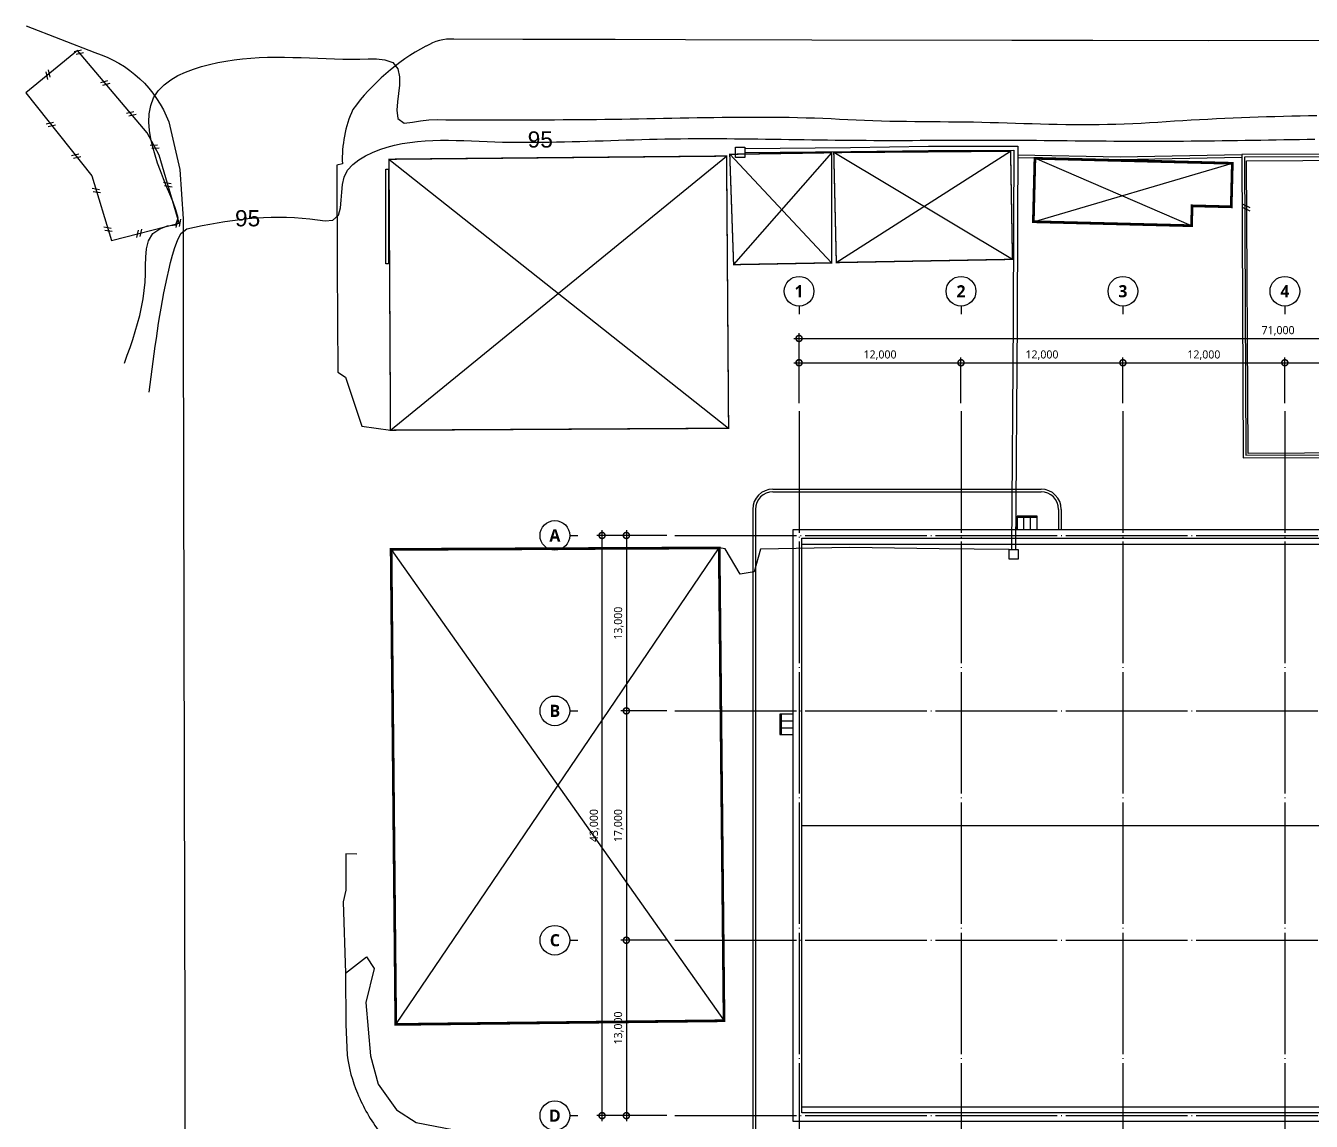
# Model space of a CAD drawing. Header units: millimetres. Extents: x 35877 to 194566, y 28254 to 153620.
# Drawn here: x 35877 to 131152, y 72425 to 153620 of the extents above; entities that cross this region are included whole.
import ezdxf
from ezdxf.enums import TextEntityAlignment as Align

# ---------------------------------------------------------------- set-up
doc = ezdxf.new("R2010")
doc.units = ezdxf.units.MM
doc.header["$LTSCALE"] = 300
doc.linetypes.add('CEN-GAUN', pattern=[32.2, 30, -1, 0.2, -1])
doc.layers.get('DEFPOINTS').update_dxf_attribs({"color": 137})
for name, color, linetype in [('BA', 9, 'Continuous'), ('CEN', 15, 'CEN-GAUN'), ('ELE-7', 7, 'Continuous'), ('HAT', 8, 'Continuous'), ('WALL-D', 3, 'Continuous'), ('XR-PLAN$0$ELE-8', 8, 'Continuous'), ('XR-현황측량도$0$조경석해치(8)', 8, 'Continuous'), ('XR-현황측량도$0$콘크리트수로(5)', 8, 'Continuous')]:
    doc.layers.add(name, color=color, linetype=linetype)
doc.styles.add('XR-PLAN$0$$0$스타일1', font='malgun.ttf')
doc.styles.add('XR-PLAN$0$스타일1', font='malgun.ttf')
doc.styles.add('XR-PLAN$0$스타일2', font='malgunbd.ttf')
doc.styles.add('XR-현황측량도$0$Arial_4', font='arial.ttf')
doc.dimstyles.new('XR-PLAN$0$CJA', dxfattribs={"dimscale": 300, "dimtxt": 2.7, "dimasz": 1, "dimexe": 2, "dimexo": 3, "dimgap": 1, "dimtad": 1, "dimdec": 0, "dimzin": 1, "dimdsep": 46, "dimlunit": 6, "dimtxsty": 'XR-PLAN$0$$0$스타일1', "dimblk": 'XR-PLAN$0$CJDOT', "dimcen": 0.09, "dimdle": 1, "dimclrd": 256, "dimclre": 256, "dimclrt": 3, "dimadec": 0, "dimazin": 0, "dimtfac": 1, "dimtdec": 0, "dimtix": 1, "dimtmove": 2, "dimatfit": 3, "dimldrblk": 'XR-PLAN$0$CJDOT', "dimfxl": 1, "dimtolj": 1, "dimtzin": 1, "dimarcsym": 0})

# ---------------------------------------------------------------- blocks, each defined once
blk = doc.blocks.new('XR-현황측량도$0$P')
at = {"layer": 'BA', "linetype": 'Continuous'}
for points in [[(-0.25, -0.25), (0, 0.25)], [(0, -0.25), (0.25, 0.25)]]:
    blk.add_lwpolyline(points, dxfattribs=at)
blk = doc.blocks.new('XR-PLAN$0$_DotSmall')
at = {"color": 0, "linetype": 'ByBlock', "const_width": 0.5}
blk.add_lwpolyline([(-0.0625, 0, 1), (0.0625, 0, 1)], format="xyb", close=True, dxfattribs=at)
blk = doc.blocks.new('*D27')
at = {"layer": 'BA', "lineweight": -2, "transparency": 16777216}
for p, q in [((78592, 72442), (78592, 116242)), ((83392, 115842), (78192, 115842)), ((83392, 72842), (78192, 72842))]:
    blk.add_line(p, q, dxfattribs=at)
at = {"layer": 'DEFPOINTS', "color": 0, "transparency": 16777216}
for p in [(78592, 115842), (83992, 115842), (83992, 72842)]:
    blk.add_point(p, dxfattribs=at)
at = {"layer": 'BA', "lineweight": -2, "transparency": 16777216, "xscale": 900, "yscale": 900, "zscale": 900}
for p, rotation in [((78592, 115842), 90), ((78592, 72842), 270)]:
    blk.add_blockref('XR-PLAN$0$_DotSmall', p, dxfattribs=dict(at, rotation=rotation))
at = {"layer": 'BA', "color": 9, "transparency": 16777216, "insert": (78032, 94342), "char_height": 600, "attachment_point": 5, "rotation": 90, "style": 'XR-PLAN$0$$0$스타일1'}
blk.add_mtext('\\A1;43,000', dxfattribs=at)
blk = doc.blocks.new('XR-PLAN$0$CJDOT')
blk.add_line((-2, 0), (2, 0))
at = {"const_width": 0.5}
blk.add_lwpolyline([(-0.25, 0, 1), (0.25, 0, 1)], format="xyb", close=True, dxfattribs=at)
blk = doc.blocks.new('*D28')
at = {"layer": 'BA', "lineweight": -2, "transparency": 16777216}
for p, q in [((80392, 116242), (80392, 102442)), ((83392, 115842), (79992, 115842)), ((83392, 102842), (79992, 102842))]:
    blk.add_line(p, q, dxfattribs=at)
at = {"layer": 'DEFPOINTS', "color": 0, "transparency": 16777216}
for p in [(83992, 115842), (80392, 102842), (83992, 102842)]:
    blk.add_point(p, dxfattribs=at)
at = {"layer": 'BA', "lineweight": -2, "transparency": 16777216, "xscale": 900, "yscale": 900, "zscale": 900}
for p, rotation in [((80392, 115842), 90), ((80392, 102842), 270)]:
    blk.add_blockref('XR-PLAN$0$_DotSmall', p, dxfattribs=dict(at, rotation=rotation))
at = {"layer": 'BA', "color": 9, "transparency": 16777216, "insert": (79830, 109342), "char_height": 600, "attachment_point": 5, "rotation": 90, "style": 'XR-PLAN$0$$0$스타일1'}
blk.add_mtext('\\A1;13,000', dxfattribs=at)
blk = doc.blocks.new('*D29')
at = {"layer": 'BA', "lineweight": -2, "transparency": 16777216}
for p, q in [((80392, 103242), (80392, 85442)), ((83392, 102842), (79992, 102842)), ((83392, 85842), (79992, 85842))]:
    blk.add_line(p, q, dxfattribs=at)
at = {"layer": 'DEFPOINTS', "color": 0, "transparency": 16777216}
for p in [(83992, 102842), (80392, 85842), (83992, 85842)]:
    blk.add_point(p, dxfattribs=at)
at = {"layer": 'BA', "lineweight": -2, "transparency": 16777216, "xscale": 900, "yscale": 900, "zscale": 900}
for p, rotation in [((80392, 102842), 90), ((80392, 85842), 270)]:
    blk.add_blockref('XR-PLAN$0$_DotSmall', p, dxfattribs=dict(at, rotation=rotation))
at = {"layer": 'BA', "color": 9, "transparency": 16777216, "insert": (79830, 94342), "char_height": 600, "attachment_point": 5, "rotation": 90, "style": 'XR-PLAN$0$$0$스타일1'}
blk.add_mtext('\\A1;17,000', dxfattribs=at)
blk = doc.blocks.new('*D30')
at = {"layer": 'BA', "lineweight": -2, "transparency": 16777216}
for p, q in [((83392, 85842), (79992, 85842)), ((80392, 86242), (80392, 72442)), ((83392, 72842), (79992, 72842))]:
    blk.add_line(p, q, dxfattribs=at)
at = {"layer": 'DEFPOINTS', "color": 0, "transparency": 16777216}
for p in [(83992, 85842), (80392, 72842), (83992, 72842)]:
    blk.add_point(p, dxfattribs=at)
at = {"layer": 'BA', "lineweight": -2, "transparency": 16777216, "xscale": 900, "yscale": 900, "zscale": 900}
for p, rotation in [((80392, 85842), 90), ((80392, 72842), 270)]:
    blk.add_blockref('XR-PLAN$0$_DotSmall', p, dxfattribs=dict(at, rotation=rotation))
at = {"layer": 'BA', "color": 9, "transparency": 16777216, "insert": (79830, 79342), "char_height": 600, "attachment_point": 5, "rotation": 90, "style": 'XR-PLAN$0$$0$스타일1'}
blk.add_mtext('\\A1;13,000', dxfattribs=at)
blk = doc.blocks.new('XR-PLAN$0$1')
blk.add_line((0, 600), (0, 0))
blk.add_circle((0, 1700), 1100)
at = {"style": 'XR-PLAN$0$스타일2'}
blk.add_attdef('X', text='', height=900, dxfattribs=at).set_placement((0, 1700), align=Align.MIDDLE)
blk = doc.blocks.new('*D31')
at = {"layer": 'BA', "lineweight": -2, "transparency": 16777216}
for p, q in [((128792, 128642), (143592, 128642)), ((129192, 125642), (129192, 129042)), ((143192, 125642), (143192, 129042))]:
    blk.add_line(p, q, dxfattribs=at)
at = {"layer": 'DEFPOINTS', "color": 0, "transparency": 16777216}
for p in [(143192, 128642), (129192, 125042), (143192, 125042)]:
    blk.add_point(p, dxfattribs=at)
at = {"layer": 'BA', "lineweight": -2, "transparency": 16777216, "xscale": 900, "yscale": 900, "zscale": 900, "rotation": 180}
blk.add_blockref('XR-PLAN$0$_DotSmall', (129192, 128642), dxfattribs=at)
at = {"layer": 'BA', "lineweight": -2, "transparency": 16777216, "xscale": 900, "yscale": 900, "zscale": 900}
blk.add_blockref('XR-PLAN$0$_DotSmall', (143192, 128642), dxfattribs=at)
at = {"layer": 'BA', "color": 9, "transparency": 16777216, "insert": (136192, 129204), "char_height": 600, "attachment_point": 5, "style": 'XR-PLAN$0$스타일1'}
blk.add_mtext('\\A1;14,000', dxfattribs=at)
blk = doc.blocks.new('*D32')
at = {"layer": 'BA', "lineweight": -2, "transparency": 16777216}
for p, q in [((116792, 128642), (129592, 128642)), ((117192, 125642), (117192, 129042)), ((129192, 125642), (129192, 129042))]:
    blk.add_line(p, q, dxfattribs=at)
at = {"layer": 'DEFPOINTS', "color": 0, "transparency": 16777216}
for p in [(129192, 128642), (117192, 125042), (129192, 125042)]:
    blk.add_point(p, dxfattribs=at)
at = {"layer": 'BA', "lineweight": -2, "transparency": 16777216, "xscale": 900, "yscale": 900, "zscale": 900, "rotation": 180}
blk.add_blockref('XR-PLAN$0$_DotSmall', (117192, 128642), dxfattribs=at)
at = {"layer": 'BA', "lineweight": -2, "transparency": 16777216, "xscale": 900, "yscale": 900, "zscale": 900}
blk.add_blockref('XR-PLAN$0$_DotSmall', (129192, 128642), dxfattribs=at)
at = {"layer": 'BA', "color": 9, "transparency": 16777216, "insert": (123192, 129204), "char_height": 600, "attachment_point": 5, "style": 'XR-PLAN$0$스타일1'}
blk.add_mtext('\\A1;12,000', dxfattribs=at)
blk = doc.blocks.new('*D33')
at = {"layer": 'BA', "lineweight": -2, "transparency": 16777216}
for p, q in [((104792, 128642), (117592, 128642)), ((105192, 125642), (105192, 129042)), ((117192, 125642), (117192, 129042))]:
    blk.add_line(p, q, dxfattribs=at)
at = {"layer": 'DEFPOINTS', "color": 0, "transparency": 16777216}
for p in [(117192, 128642), (105192, 125042), (117192, 125042)]:
    blk.add_point(p, dxfattribs=at)
at = {"layer": 'BA', "lineweight": -2, "transparency": 16777216, "xscale": 900, "yscale": 900, "zscale": 900, "rotation": 180}
blk.add_blockref('XR-PLAN$0$_DotSmall', (105192, 128642), dxfattribs=at)
at = {"layer": 'BA', "lineweight": -2, "transparency": 16777216, "xscale": 900, "yscale": 900, "zscale": 900}
blk.add_blockref('XR-PLAN$0$_DotSmall', (117192, 128642), dxfattribs=at)
at = {"layer": 'BA', "color": 9, "transparency": 16777216, "insert": (111192, 129204), "char_height": 600, "attachment_point": 5, "style": 'XR-PLAN$0$스타일1'}
blk.add_mtext('\\A1;12,000', dxfattribs=at)
blk = doc.blocks.new('*D34')
at = {"layer": 'BA', "lineweight": -2, "transparency": 16777216}
for p, q in [((92792, 128642), (105592, 128642)), ((93192, 125642), (93192, 129042)), ((105192, 125642), (105192, 129042))]:
    blk.add_line(p, q, dxfattribs=at)
at = {"layer": 'DEFPOINTS', "color": 0, "transparency": 16777216}
for p in [(105192, 128642), (93192, 125042), (105192, 125042)]:
    blk.add_point(p, dxfattribs=at)
at = {"layer": 'BA', "lineweight": -2, "transparency": 16777216, "xscale": 900, "yscale": 900, "zscale": 900, "rotation": 180}
blk.add_blockref('XR-PLAN$0$_DotSmall', (93192, 128642), dxfattribs=at)
at = {"layer": 'BA', "lineweight": -2, "transparency": 16777216, "xscale": 900, "yscale": 900, "zscale": 900}
blk.add_blockref('XR-PLAN$0$_DotSmall', (105192, 128642), dxfattribs=at)
at = {"layer": 'BA', "color": 9, "transparency": 16777216, "insert": (99192, 129204), "char_height": 600, "attachment_point": 5, "style": 'XR-PLAN$0$스타일1'}
blk.add_mtext('\\A1;12,000', dxfattribs=at)
blk = doc.blocks.new('*D37')
at = {"layer": 'BA', "lineweight": -2, "transparency": 16777216}
for p, q in [((93192, 125642), (93192, 130842)), ((164192, 125642), (164192, 130842)), ((92792, 130442), (164592, 130442))]:
    blk.add_line(p, q, dxfattribs=at)
at = {"layer": 'DEFPOINTS', "color": 0, "transparency": 16777216}
for p in [(164192, 130442), (93192, 125042), (164192, 125042)]:
    blk.add_point(p, dxfattribs=at)
at = {"layer": 'BA', "lineweight": -2, "transparency": 16777216, "xscale": 900, "yscale": 900, "zscale": 900, "rotation": 180}
blk.add_blockref('XR-PLAN$0$_DotSmall', (93192, 130442), dxfattribs=at)
at = {"layer": 'BA', "lineweight": -2, "transparency": 16777216, "xscale": 900, "yscale": 900, "zscale": 900}
blk.add_blockref('XR-PLAN$0$_DotSmall', (164192, 130442), dxfattribs=at)
at = {"layer": 'BA', "color": 9, "transparency": 16777216, "insert": (128692, 131004), "char_height": 600, "attachment_point": 5, "style": 'XR-PLAN$0$스타일1'}
blk.add_mtext('\\A1;71,000', dxfattribs=at)

msp = doc.modelspace()

# ---------------------------------------------------------------- linework, layer by layer
at = {"layer": 'BA'}
for p, q in [((91257.4, 119277.4), (111122.4, 119277.4)), ((91257.4, 119077.4), (111122.4, 119077.4)), ((89757.4, 117777.4), (89757.4, 71425.6)), ((89957.4, 117777.4), (89957.4, 71425.6)), ((112422.4, 117777.4), (112422.4, 116277.4)), ((112622.4, 117777.4), (112622.4, 116277.4)), ((93392.4, 115192.4), (142692.4, 115192.4)), ((93392.4, 94342.4), (142692.4, 94342.4)), ((93392.4, 73492.4), (142692.4, 73492.4))]:
    msp.add_line(p, q, dxfattribs=at)
for points in [[(35907.9, 153620.4), (41000.7, 151627.8, -0.2301003), (46479.4, 146490.8), (47296.4, 142974.3), (47556.6, 139310.3), (47556.6, 131725.5), (47578.8, 120389.2), (47609.6, 97976.9), (47676, 78865.7), (47697.4, 63880.8), (47748.1, 42935.1), (47748.1, 28254.2)], [(132692.9, 152515.3), (123505.2, 152487.4), (114966.3, 152531.9), (108947.6, 152513.1), (94142.5, 152558.4), (84767.1, 152581.7), (79556.8, 152601.9), (72710.9, 152586.4), (67602.3, 152630.7, 0.1554626), (65557.6, 152097.7)], [(60423.1, 92218.9), (59592.8, 92245.5), (59592.8, 89542.7), (59393.4, 88686.1), (59587.5, 83410.5), (59602.9, 79586), (59689.1, 77332.7, 0.065565), (60464.8, 74500.9, 0.0690645), (62130.8, 71607.3, 0.1138141), (65298.7, 69149.4, 0.1339401), (67277.3, 68651.3), (68252.6, 68651.4), (74010.2, 68650.4), (82732.3, 68649.9), (91130, 68625.7), (101169.3, 68625.2), (102922.4, 68578.7), (109340.9, 68666.7), (117209.2, 68647.7), (125871.9, 68641.3), (129064.8, 68655.1), (136970.9, 68746.4)]]:
    msp.add_lwpolyline(points, format="xyb", dxfattribs=at)
for points in [[(35877.5, 148657.9), (40777.1, 142499.1), (42237.9, 137708.6), (47240.5, 138981.5), (45764.1, 144030.1), (44887.6, 145677.1), (39705.5, 151784.4), (35877.5, 148657.9)], [(45030.3, 126454.1), (45102.4, 127023), (45102.4, 127023), (45175, 127591.9), (45175, 127591.9), (45248.3, 128160.7), (45248.3, 128160.7), (45323, 128729.3), (45323, 128729.3), (45399.3, 129297.7), (45399.3, 129297.7), (45477.8, 129865.8), (45477.8, 129865.8), (45558.7, 130433.5), (45558.7, 130433.5), (45642.7, 131000.8), (45642.7, 131000.8), (45730.1, 131567.6), (45730.1, 131567.6), (45821.3, 132133.8), (45821.3, 132133.8), (45916.9, 132699.2), (45916.9, 132699.2), (46017.2, 133263.9), (46017.2, 133263.9), (46122.8, 133827.6), (46122.8, 133827.6), (46234.2, 134390.1), (46234.2, 134390.1), (46351.7, 134951.4), (46351.7, 134951.4), (46475.9, 135511.3), (46475.9, 135511.3), (46607.9, 136069.4), (46607.9, 136069.4), (46753.7, 136624), (46753.7, 136624), (46922.3, 137172.1), (46922.3, 137172.1), (47120.3, 137710.2), (47120.3, 137710.2), (47379, 138220.5), (47379, 138220.5), (47829, 138560.6), (47829, 138560.6), (48385.4, 138696.3), (48385.4, 138696.3), (48949, 138802.2), (48949, 138802.2), (49513.1, 138905.7), (49513.1, 138905.7), (50077.9, 139005.3), (50077.9, 139005.3), (50643.6, 139098.9), (50643.6, 139098.9), (51210.7, 139184.5), (51210.7, 139184.5), (51779.1, 139260.2), (51779.1, 139260.2), (52349, 139324), (52349, 139324), (52920.3, 139374.4), (52920.3, 139374.4), (53492.6, 139410.2), (53492.6, 139410.2), (54065.7, 139430.4), (54065.7, 139430.4), (54639.2, 139434.7), (54639.2, 139434.7), (55212.6, 139423.1), (55212.6, 139423.1), (55785.4, 139396.1), (55785.4, 139396.1), (56357.3, 139354.3), (56357.3, 139354.3), (56928.1, 139298.5), (56928.1, 139298.5), (57497.4, 139230), (57497.4, 139230), (58067.8, 139171.7), (58067.8, 139171.7), (58636.8, 139217.6), (58636.8, 139217.6), (59058.5, 139576.9), (59058.5, 139576.9), (59199.1, 140130.8), (59199.1, 140130.8), (59256.8, 140701.3), (59256.8, 140701.3), (59296.5, 141273.4), (59296.5, 141273.4), (59355, 141843.8), (59355, 141843.8), (59480.3, 142402.7), (59480.3, 142402.7), (59728, 142917.8), (59728, 142917.8), (60111.9, 143341.7), (60111.9, 143341.7), (60570.6, 143685.2), (60570.6, 143685.2), (61063.6, 143977.8), (61063.6, 143977.8), (61578.5, 144230), (61578.5, 144230), (62110.7, 144443.4), (62110.7, 144443.4), (62656, 144620.4), (62656, 144620.4), (63211, 144764.8), (63211, 144764.8), (63772.6, 144880.5), (63772.6, 144880.5), (64338.9, 144970.7), (64338.9, 144970.7), (64908.4, 145037.8), (64908.4, 145037.8), (65480, 145084.4), (65480, 145084.4), (66052.7, 145113.2), (66052.7, 145113.2), (66626, 145126.9), (66626, 145126.9), (67199.5, 145128.2), (67199.5, 145128.2), (67772.9, 145119.7), (67772.9, 145119.7), (68346.2, 145103.9), (68346.2, 145103.9), (68919.3, 145083.4), (68919.3, 145083.4), (69492.3, 145060.4), (69492.3, 145060.4), (70065.4, 145037.7), (70065.4, 145037.7), (70638.5, 145017.4), (70638.5, 145017.4), (71211.7, 145001.6), (71211.7, 145001.6), (71785.1, 144990.5), (71785.1, 144990.5), (72358.6, 144983.7), (72358.6, 144983.7), (72932, 144980.9), (72932, 144980.9), (73505.5, 144981.7), (73505.5, 144981.7), (74079, 144985.9), (74079, 144985.9), (74652.4, 144993.2), (74652.4, 144993.2), (75225.8, 145003.1), (75225.8, 145003.1), (75799.2, 145015.3), (75799.2, 145015.3), (76372.5, 145029.6), (76372.5, 145029.6), (76945.7, 145045.5), (76945.7, 145045.5), (77519, 145062.7), (77519, 145062.7), (78092.2, 145080.9), (78092.2, 145080.9), (78665.3, 145099.7), (78665.3, 145099.7), (79238.5, 145118.8), (79238.5, 145118.8), (79811.7, 145137.9), (79811.7, 145137.9), (80384.9, 145156.5), (80384.9, 145156.5), (80958.1, 145174.3), (80958.1, 145174.3), (81531.3, 145191.1), (81531.3, 145191.1), (82104.6, 145206.4), (82104.6, 145206.4), (82677.9, 145219.8), (82677.9, 145219.8), (83251.3, 145231.1), (83251.3, 145231.1), (83824.7, 145240.1), (83824.7, 145240.1), (84398.1, 145247), (84398.1, 145247), (84971.6, 145251.8), (84971.6, 145251.8), (85545.1, 145254.7), (85545.1, 145254.7), (86118.6, 145255.9), (86118.6, 145255.9), (86692, 145255.5), (86692, 145255.5), (87265.5, 145253.6), (87265.5, 145253.6), (87839, 145250.4), (87839, 145250.4), (88412.5, 145246), (88412.5, 145246), (88985.9, 145240.6), (88985.9, 145240.6), (89559.4, 145234.3), (89559.4, 145234.3), (90132.8, 145227.2), (90132.8, 145227.2), (90706.2, 145219.5), (90706.2, 145219.5), (91279.7, 145211.4), (91279.7, 145211.4), (91853.1, 145202.9), (91853.1, 145202.9), (92426.5, 145194.2), (92426.5, 145194.2), (92999.9, 145185.5), (92999.9, 145185.5), (93573.3, 145176.8), (93573.3, 145176.8), (94146.8, 145168.4), (94146.8, 145168.4), (94720.2, 145160.3), (94720.2, 145160.3), (95293.6, 145152.8), (95293.6, 145152.8), (95867.1, 145145.9), (95867.1, 145145.9), (96440.5, 145139.8), (96440.5, 145139.8), (97014, 145134.6), (97014, 145134.6), (97587.5, 145130.4), (97587.5, 145130.4), (98160.9, 145127.3), (98160.9, 145127.3), (98734.4, 145125), (98734.4, 145125), (99307.9, 145123.6), (99307.9, 145123.6), (99881.4, 145123), (99881.4, 145123), (100454.9, 145123), (100454.9, 145123), (101028.3, 145123.5), (101028.3, 145123.5), (101601.8, 145124.5), (101601.8, 145124.5), (102175.3, 145125.8), (102175.3, 145125.8), (102748.8, 145127.5), (102748.8, 145127.5), (103322.3, 145129.3), (103322.3, 145129.3), (103895.8, 145131.2), (103895.8, 145131.2), (104469.2, 145133.2), (104469.2, 145133.2), (105042.7, 145135), (105042.7, 145135), (105616.2, 145136.7), (105616.2, 145136.7), (106189.7, 145138.1), (106189.7, 145138.1), (106763.2, 145139.1), (106763.2, 145139.1), (107336.6, 145139.7), (107336.6, 145139.7), (107910.1, 145139.8), (107910.1, 145139.8), (108483.6, 145139.2), (108483.6, 145139.2), (109057.1, 145137.9), (109057.1, 145137.9), (109630.6, 145135.8), (109630.6, 145135.8), (110204.1, 145132.8), (110204.1, 145132.8), (110777.5, 145128.9), (110777.5, 145128.9), (111351, 145124.2), (111351, 145124.2), (111924.4, 145118.9), (111924.4, 145118.9), (112497.9, 145113.1), (112497.9, 145113.1), (113071.4, 145107.1), (113071.4, 145107.1), (113644.8, 145100.8), (113644.8, 145100.8), (114218.3, 145094.6), (114218.3, 145094.6), (114791.7, 145088.5), (114791.7, 145088.5), (115365.2, 145082.7), (115365.2, 145082.7), (115938.6, 145077.3), (115938.6, 145077.3), (116512.1, 145072.5), (116512.1, 145072.5), (117085.6, 145068.5), (117085.6, 145068.5), (117659, 145065.4), (117659, 145065.4), (118232.5, 145063.3), (118232.5, 145063.3), (118806, 145062.3), (118806, 145062.3), (119379.5, 145062.5), (119379.5, 145062.5), (119953, 145063.6), (119953, 145063.6), (120526.4, 145065.8), (120526.4, 145065.8), (121099.9, 145068.8), (121099.9, 145068.8), (121673.4, 145072.8), (121673.4, 145072.8), (122246.8, 145077.5), (122246.8, 145077.5), (122820.3, 145083), (122820.3, 145083), (123393.8, 145089.1), (123393.8, 145089.1), (123967.2, 145095.9), (123967.2, 145095.9), (124540.6, 145103.3), (124540.6, 145103.3), (125114.1, 145111.2), (125114.1, 145111.2), (125687.5, 145119.5), (125687.5, 145119.5), (126260.9, 145128.3), (126260.9, 145128.3), (126834.3, 145137.4), (126834.3, 145137.4), (127407.7, 145146.7), (127407.7, 145146.7), (127981.1, 145156.4), (127981.1, 145156.4), (128554.5, 145166.1), (128554.5, 145166.1), (129127.9, 145176), (129127.9, 145176), (129701.3, 145186), (129701.3, 145186), (130274.7, 145195.9), (130274.7, 145195.9), (130848.1, 145205.8), (130848.1, 145205.8), (131421.5, 145215.6)], [(62910.5, 123643.5), (87819.6, 143960.1)], [(95605.7, 136045.5), (88054, 144091.2)], [(95604.6, 144208.4), (88340.1, 135913.8)], [(109004.7, 136304.5), (95764.3, 144219.8)], [(95952.5, 136067.7), (108867.6, 144321)], [(59343.1, 143394.2), (58933.6, 143292.5), (58971.2, 135746), (59019.4, 127943.9), (59584.7, 127572.9), (60794.9, 123947.2), (62910.5, 123643.5)], [(62800.4, 143725.1), (87968.1, 123786.5)], [(110553.5, 139092.8), (125300.9, 143424.7)], [(122280.4, 138798.1), (110671.6, 143792.4)], [(142692.4, 73042.4), (93392.4, 73042.4), (93392.4, 115642.4), (142692.4, 115642.4)], [(62957.8, 114808), (87630.6, 79876.6)], [(63300.9, 79603), (87272.4, 114918.3)]]:
    msp.add_lwpolyline(points, dxfattribs=at)
at = {"layer": 'BA', "elevation": 96000}
msp.add_lwpolyline([(43189.2, 128609.9), (43401.5, 129193.5), (43401.5, 129193.5), (43609.8, 129778.6), (43609.8, 129778.6), (43810.3, 130366.4), (43810.3, 130366.4), (43999.2, 130958), (43999.2, 130958), (44172.9, 131554.2), (44172.9, 131554.2), (44328.3, 132155.4), (44328.3, 132155.4), (44462.6, 132761.7), (44462.6, 132761.7), (44573.3, 133372.8), (44573.3, 133372.8), (44658.9, 133987.8), (44658.9, 133987.8), (44718.2, 134606), (44718.2, 134606), (44750.7, 135226.1), (44750.7, 135226.1), (44760.8, 135847), (44760.8, 135847), (44775.5, 136467.9), (44775.5, 136467.9), (44832.1, 137086.1), (44832.1, 137086.1), (44984.7, 137686.7), (44984.7, 137686.7), (45308.8, 138211.8), (45308.8, 138211.8), (45818.4, 138560), (45818.4, 138560), (46394.6, 138789.1), (46394.6, 138789.1), (47009.3, 138870.7), (47009.3, 138870.7), (47170.2, 139369.9), (47170.2, 139369.9), (47013.1, 139970.3), (47013.1, 139970.3), (46793.6, 140551.1), (46793.6, 140551.1), (46553.8, 141124), (46553.8, 141124), (46315.9, 141697.6), (46315.9, 141697.6), (46084.2, 142273.8), (46084.2, 142273.8), (45862.4, 142853.9), (45862.4, 142853.9), (45654.3, 143439), (45654.3, 143439), (45464.1, 144030.2), (45464.1, 144030.2), (45296.9, 144628.3), (45296.9, 144628.3), (45159.5, 145233.8), (45159.5, 145233.8), (45060.7, 145846.8), (45060.7, 145846.8), (45012.5, 146465.7), (45012.5, 146465.7), (45031.5, 147086.1), (45031.5, 147086.1), (45138.6, 147697.1), (45138.6, 147697.1), (45355.8, 148277.8), (45355.8, 148277.8), (45693, 148797.8), (45693, 148797.8), (46126.8, 149241.1), (46126.8, 149241.1), (46623.9, 149612.5), (46623.9, 149612.5), (47161.5, 149923), (47161.5, 149923), (47725, 150183.7), (47725, 150183.7), (48305.6, 150403.8), (48305.6, 150403.8), (48897.9, 150590.3), (48897.9, 150590.3), (49498.4, 150748.4), (49498.4, 150748.4), (50104.8, 150882.4), (50104.8, 150882.4), (50715.5, 150995.3), (50715.5, 150995.3), (51329.3, 151089.3), (51329.3, 151089.3), (51945.7, 151164.9), (51945.7, 151164.9), (52564.1, 151222.2), (52564.1, 151222.2), (53183.8, 151261.8), (53183.8, 151261.8), (53804.4, 151285), (53804.4, 151285), (54425.3, 151293.6), (54425.3, 151293.6), (55046.3, 151289.8), (55046.3, 151289.8), (55667.3, 151276.4), (55667.3, 151276.4), (56288, 151256.2), (56288, 151256.2), (56908.5, 151232.3), (56908.5, 151232.3), (57529.1, 151207.4), (57529.1, 151207.4), (58149.7, 151184.1), (58149.7, 151184.1), (58770.4, 151164.7), (58770.4, 151164.7), (59391.3, 151151), (59391.3, 151151), (60012.3, 151144.4), (60012.3, 151144.4), (60633.3, 151146.1), (60633.3, 151146.1), (61254.2, 151156.2), (61254.2, 151156.2), (61875.2, 151156.2), (61875.2, 151156.2), (62493.3, 151101.5), (62493.3, 151101.5), (63078, 150903), (63078, 150903), (63464.5, 150432.4), (63464.5, 150432.4), (63579.5, 149824.7), (63579.5, 149824.7), (63566.8, 149204.2), (63566.8, 149204.2), (63499.7, 148586.9), (63499.7, 148586.9), (63418.7, 147971.1), (63418.7, 147971.1), (63381, 147351.7), (63381, 147351.7), (63461.8, 146737.5), (63461.8, 146737.5), (63916.6, 146393.4), (63916.6, 146393.4), (64532, 146464.7), (64532, 146464.7), (65143.3, 146573.3), (65143.3, 146573.3), (65761, 146636.6), (65761, 146636.6), (66381.6, 146657.5), (66381.6, 146657.5), (67002.6, 146656.9), (67002.6, 146656.9), (67623.6, 146654.8), (67623.6, 146654.8), (68244.7, 146652.9), (68244.7, 146652.9), (68865.7, 146651.2), (68865.7, 146651.2), (69486.7, 146649.7), (69486.7, 146649.7), (70107.8, 146648.5), (70107.8, 146648.5), (70728.8, 146647.7), (70728.8, 146647.7), (71349.9, 146647.3), (71349.9, 146647.3), (71970.9, 146647.2), (71970.9, 146647.2), (72592, 146647.7), (72592, 146647.7), (73213, 146648.6), (73213, 146648.6), (73834, 146650.1), (73834, 146650.1), (74455.1, 146652.1), (74455.1, 146652.1), (75076.1, 146654.8), (75076.1, 146654.8), (75697.1, 146658), (75697.1, 146658), (76318.1, 146662), (76318.1, 146662), (76939.2, 146666.8), (76939.2, 146666.8), (77560.2, 146672.3), (77560.2, 146672.3), (78181.2, 146678.6), (78181.2, 146678.6), (78802.2, 146685.8), (78802.2, 146685.8), (79423.2, 146694), (79423.2, 146694), (80044.1, 146703.1), (80044.1, 146703.1), (80665.1, 146713.2), (80665.1, 146713.2), (81286, 146724.1), (81286, 146724.1), (81906.9, 146735.7), (81906.9, 146735.7), (82527.9, 146747.7), (82527.9, 146747.7), (83148.8, 146759.9), (83148.8, 146759.9), (83769.7, 146772.2), (83769.7, 146772.2), (84390.6, 146784.3), (84390.6, 146784.3), (85011.5, 146796), (85011.5, 146796), (85632.5, 146807.1), (85632.5, 146807.1), (86253.4, 146817.5), (86253.4, 146817.5), (86874.4, 146826.8), (86874.4, 146826.8), (87495.4, 146834.9), (87495.4, 146834.9), (88116.4, 146841.6), (88116.4, 146841.6), (88737.4, 146846.7), (88737.4, 146846.7), (89358.4, 146849.8), (89358.4, 146849.8), (89979.5, 146850.9), (89979.5, 146850.9), (90600.5, 146849.7), (90600.5, 146849.7), (91221.5, 146846), (91221.5, 146846), (91842.5, 146839.6), (91842.5, 146839.6), (92463.5, 146830.3), (92463.5, 146830.3), (93084.4, 146817.9), (93084.4, 146817.9), (93705.2, 146802.1), (93705.2, 146802.1), (94326, 146782.8), (94326, 146782.8), (94946.6, 146759.8), (94946.6, 146759.8), (95567, 146733.1), (95567, 146733.1), (96187.4, 146703.7), (96187.4, 146703.7), (96807.7, 146673.3), (96807.7, 146673.3), (97428, 146643.3), (97428, 146643.3), (98048.4, 146615.4), (98048.4, 146615.4), (98669, 146591.1), (98669, 146591.1), (99289.7, 146571.4), (99289.7, 146571.4), (99910.5, 146555.9), (99910.5, 146555.9), (100531.4, 146543.8), (100531.4, 146543.8), (101152.4, 146534.7), (101152.4, 146534.7), (101773.4, 146527.7), (101773.4, 146527.7), (102394.4, 146522.2), (102394.4, 146522.2), (103015.4, 146517.7), (103015.4, 146517.7), (103636.5, 146513.3), (103636.5, 146513.3), (104257.5, 146508.4), (104257.5, 146508.4), (104878.5, 146502.5), (104878.5, 146502.5), (105499.5, 146494.8), (105499.5, 146494.8), (106120.4, 146484.6), (106120.4, 146484.6), (106741.3, 146471.8), (106741.3, 146471.8), (107362.2, 146456.8), (107362.2, 146456.8), (107983, 146440.1), (107983, 146440.1), (108603.8, 146422.3), (108603.8, 146422.3), (109224.5, 146403.9), (109224.5, 146403.9), (109845.3, 146385.3), (109845.3, 146385.3), (110466.1, 146367.3), (110466.1, 146367.3), (111086.9, 146350.2), (111086.9, 146350.2), (111707.7, 146334.6), (111707.7, 146334.6), (112328.6, 146321), (112328.6, 146321), (112949.6, 146310), (112949.6, 146310), (113570.5, 146302.1), (113570.5, 146302.1), (114191.6, 146297.8), (114191.6, 146297.8), (114812.6, 146297.7), (114812.6, 146297.7), (115433.6, 146302.2), (115433.6, 146302.2), (116054.6, 146312), (116054.6, 146312), (116675.4, 146327.5), (116675.4, 146327.5), (117296.1, 146349.1), (117296.1, 146349.1), (117916.5, 146376.1), (117916.5, 146376.1), (118536.8, 146407.5), (118536.8, 146407.5), (119156.8, 146442.4), (119156.8, 146442.4), (119776.7, 146479.8), (119776.7, 146479.8), (120396.5, 146518.9), (120396.5, 146518.9), (121016.3, 146558.6), (121016.3, 146558.6), (121636.1, 146598), (121636.1, 146598), (122256, 146636.2), (122256, 146636.2), (122875.9, 146672.2), (122875.9, 146672.2), (123496.1, 146705.9), (123496.1, 146705.9), (124116.3, 146737.2), (124116.3, 146737.2), (124736.7, 146766.4), (124736.7, 146766.4), (125357.1, 146793.4), (125357.1, 146793.4), (125977.6, 146818.5), (125977.6, 146818.5), (126598.2, 146841.7), (126598.2, 146841.7), (127218.9, 146863.1), (127218.9, 146863.1), (127839.6, 146882.9), (127839.6, 146882.9), (128460.4, 146901.2), (128460.4, 146901.2), (129081.2, 146918), (129081.2, 146918), (129702.1, 146933.6), (129702.1, 146933.6), (130322.9, 146947.9), (130322.9, 146947.9), (130943.8, 146961.2), (130943.8, 146961.2), (131564.7, 146973.4)], dxfattribs=at)
at = {"layer": 'BA'}
for points, const_width in [([(87968.1, 123786.5), (62910.5, 123643.5), (62800.4, 143725.1), (87819.6, 143960.1), (87968.1, 123786.5)], 100), ([(88340.1, 135913.8), (95605.7, 136045.5), (95604.6, 144208.4), (88054, 144091.2), (88340.1, 135913.8)], 100), ([(95952.5, 136067.7), (95764.3, 144219.8), (108867.6, 144321), (109004.7, 136304.5), (95952.5, 136067.7)], 100), ([(63300.9, 79603), (87630.6, 79876.6), (87272.4, 114918.3), (62957.8, 114808), (63300.9, 79603)], 200)]:
    msp.add_lwpolyline(points, dxfattribs=dict(at, const_width=const_width))
at = {"layer": 'BA', "const_width": 200}
msp.add_lwpolyline([(110553.5, 139092.8), (110671.6, 143792.4), (125300.9, 143424.7), (125219.9, 140198.3), (122317.4, 140271.2), (122280.4, 138798.1)], close=True, dxfattribs=at)
at = {"layer": 'BA'}
msp.add_lwpolyline([(168251.9, 122155.9), (126470.4, 121913.9), (126344.7, 143615.7), (168126.2, 143857.7)], close=True, dxfattribs=at)
for centre, radius, start, end in [((73219.5, 137765.7), 16269.1, 118.244615, 143.65405), ((68377.5, 143736.6), 9040.8, 156.04249, 182.170402), ((91257.4, 117777.4), 1500, 90, 180), ((111122.4, 117777.4), 1500, 0, 90), ((91257.4, 117777.4), 1300, 90, 180), ((111122.4, 117777.4), 1300, 0, 90)]:
    msp.add_arc(centre, radius, start, end, dxfattribs=at)
at = {"layer": 'CEN'}
for p, q in [((105192.4, 125042.4), (105192.4, 62842.4)), ((117192.4, 125042.4), (117192.4, 62842.4)), ((129192.4, 125042.4), (129192.4, 62842.4)), ((83992.4, 85842.4), (169192.4, 85842.4)), ((83992.4, 72842.4), (169192.4, 72842.4))]:
    msp.add_line(p, q, dxfattribs=at)
at = {"layer": 'XR-현황측량도$0$조경석해치(8)'}
msp.add_lwpolyline([(59587.5, 83410.5), (61135.4, 84617), (61699.8, 83758.9), (61072.1, 81217.6), (61433.2, 77276.8), (62008.8, 75171), (63353, 73268.2), (64802.7, 72332), (70315.1, 71264.2), (76447.2, 70522.4), (80229.1, 70784.3), (85947, 70423.8), (90754, 69697.7), (91130, 68625.7)], dxfattribs=at)
at = {"layer": 'XR-현황측량도$0$콘크리트수로(5)'}
for points in [[(88479.9, 144607.5), (89167.8, 144607.5), (89167.8, 143861), (88479.9, 143861)], [(126095, 121591.7), (168623.6, 121745.5), (168584.7, 129814.9), (168511.7, 144217.3), (126001, 144086.5)], [(126294.2, 121792.5), (168422.6, 121944.8), (168384.7, 129814), (168312.7, 144016.6), (126201.9, 143887.1)], [(62761.8, 135978.5), (62555.1, 135978.5), (62555.1, 142984.4), (62761.8, 142984.4)], [(108758.1, 114092.7), (108762.9, 114802.6), (109431.4, 114798.1), (109426.5, 114088.2)]]:
    msp.add_lwpolyline(points, close=True, dxfattribs=at)
for points in [[(109393.9, 143860.8), (116998.5, 143700.9), (126005.1, 143886.5)], [(109398.1, 144060.8), (116998.6, 143900.9), (126001, 144086.5)], [(108762.9, 114802.6), (103569.1, 114849.3), (96943.1, 114941.3), (90334.4, 114835), (89854.4, 113139.6), (88822, 112981.9), (87717.3, 114839.6), (87272.4, 114918.3)]]:
    msp.add_lwpolyline(points, dxfattribs=at)

# ---------------------------------------------------------------- block references
at = {"layer": 'BA'}
for p, xscale, yscale, zscale, rotation in [((39819.1, 151650.4), 1000, 1000, 1000, 130.314892346962), ((37518, 149997.8), 999.9999999999998, 999.9999999999998, 999.9999999999998, 219.2392221138442), ((41760.1, 149362.9), 1000, 1000, 1000, 130.314892346962), ((43701.1, 147075.4), 1000, 1000, 1000, 130.314892346962), ((37745.2, 146310.2), 1000, 1000, 1000, 308.5039205923801), ((45435.4, 144647.7), 999.9999999999999, 999.9999999999999, 999.9999999999999, 118.0203869996235), ((39612.9, 143962.5), 1000, 1000, 1000, 308.5039205923801), ((46409.7, 141822.2), 999.9999999999998, 999.9999999999998, 999.9999999999998, 106.3011373306357), ((41106.7, 141418.3), 1000, 1000, 1000, 286.9578923325141), ((126364.9, 140131.4), 1000.000000000001, 1000.000000000001, 1000.000000000001, 90.33185788822445), ((47201.3, 138971.6), 1000.000000000001, 1000.000000000001, 1000.000000000001, 14.2765067237611), ((41981.7, 138548.7), 1000, 1000, 1000, 286.9578923325141), ((44294, 138231.8), 1000.000000000001, 1000.000000000001, 1000.000000000001, 14.2765067237611)]:
    msp.add_blockref('XR-현황측량도$0$P', p, dxfattribs=dict(at, xscale=xscale, yscale=yscale, zscale=zscale, rotation=rotation))
for p, values in [((93192.4, 132242.4), {'X': '1'}), ((105192.4, 132242.4), {'X': '2'}), ((117192.4, 132242.4), {'X': '3'}), ((129192.4, 132242.4), {'X': '4'})]:
    msp.add_blockref('XR-PLAN$0$1', p, dxfattribs=at).add_auto_attribs(values)
ref = msp.add_blockref('XR-PLAN$0$1', (76792.4, 115842.4), dxfattribs=dict(at, rotation=90))
ref.add_attrib('X', 'A', dxfattribs={"layer": '0', "height": 900, "style": 'XR-PLAN$0$스타일2'}).set_placement((75092.4, 115842.4), align=Align.MIDDLE)
ref = msp.add_blockref('XR-PLAN$0$1', (76792.4, 102842.4), dxfattribs=dict(at, rotation=90))
ref.add_attrib('X', 'B', dxfattribs={"layer": '0', "height": 900, "style": 'XR-PLAN$0$스타일2'}).set_placement((75092.4, 102842.4), align=Align.MIDDLE)
ref = msp.add_blockref('XR-PLAN$0$1', (76792.4, 85842.4), dxfattribs=dict(at, rotation=90))
ref.add_attrib('X', 'C', dxfattribs={"layer": '0', "height": 900, "style": 'XR-PLAN$0$스타일2'}).set_placement((75092.4, 85842.4), align=Align.MIDDLE)
ref = msp.add_blockref('XR-PLAN$0$1', (76792.4, 72842.4), dxfattribs=dict(at, rotation=90))
ref.add_attrib('X', 'D', dxfattribs={"layer": '0', "height": 900, "style": 'XR-PLAN$0$스타일2'}).set_placement((75092.4, 72842.4), align=Align.MIDDLE)

# ---------------------------------------------------------------- texts
at = {"layer": 'BA', "style": 'XR-현황측량도$0$Arial_4'}
for p in [(74013.6, 144589.3), (52323.6, 138751.6)]:
    msp.add_text('95', height=1200, rotation=0.065431, dxfattribs=at).set_placement(p, align=Align.CENTER)

# ---------------------------------------------------------------- dimensions: what is measured, and where the dimension line sits
at = {"layer": 'BA'}
dim = msp.add_linear_dim(base=(164192.4, 130442.4), p1=(93192.4, 125042.4), p2=(164192.4, 125042.4), angle=180, dimstyle='XR-PLAN$0$CJA', override={"dimscale": 200, "dimtxt": 3, "dimasz": 4.5, "dimtxsty": 'XR-PLAN$0$스타일1', "dimblk1": 'XR-PLAN$0$_DotSmall', "dimblk2": 'XR-PLAN$0$_DotSmall', "dimsah": 1, "dimdle": 2, "dimclrt": 9}, dxfattribs=at)
dim.commit()
dim.dimension.update_dxf_attribs({"geometry": '*D37', "text_midpoint": (128692.4, 131004.3), "dimtype": 160})
for base, p1, p2, picture, middle in [((105192.4, 128642.4), (93192.4, 125042.4), (105192.4, 125042.4), '*D34', (99192.4, 129204.3)), ((117192.4, 128642.4), (105192.4, 125042.4), (117192.4, 125042.4), '*D33', (111192.4, 129204.3)), ((129192.4, 128642.4), (117192.4, 125042.4), (129192.4, 125042.4), '*D32', (123192.4, 129204.3)), ((143192.4, 128642.4), (129192.4, 125042.4), (143192.4, 125042.4), '*D31', (136192.4, 129204.3))]:
    dim = msp.add_linear_dim(base=base, p1=p1, p2=p2, dimstyle='XR-PLAN$0$CJA', override={"dimscale": 200, "dimtxt": 3, "dimasz": 4.5, "dimtxsty": 'XR-PLAN$0$스타일1', "dimblk1": 'XR-PLAN$0$_DotSmall', "dimblk2": 'XR-PLAN$0$_DotSmall', "dimsah": 1, "dimdle": 2, "dimclrd": 256, "dimclre": 256, "dimclrt": 9}, dxfattribs=at)
    dim.commit()
    dim.dimension.update_dxf_attribs({"geometry": picture, "text_midpoint": middle})
for base, p1, p2, angle, picture, middle in [((78592.4, 115842.4), (83992.4, 72842.4), (83992.4, 115842.4), 270, '*D27', (78032.1, 94342.4)), ((80392.4, 102842.4), (83992.4, 115842.4), (83992.4, 102842.4), 90, '*D28', (79830.5, 109342.4)), ((80392.4, 85842.4), (83992.4, 102842.4), (83992.4, 85842.4), 270, '*D29', (79830.5, 94342.4)), ((80392.4, 72842.4), (83992.4, 85842.4), (83992.4, 72842.4), 270, '*D30', (79830.5, 79342.4))]:
    dim = msp.add_linear_dim(base=base, p1=p1, p2=p2, angle=angle, dimstyle='XR-PLAN$0$CJA', override={"dimscale": 200, "dimtxt": 3, "dimasz": 4.5, "dimblk1": 'XR-PLAN$0$_DotSmall', "dimblk2": 'XR-PLAN$0$_DotSmall', "dimsah": 1, "dimdle": 2, "dimclrd": 256, "dimclre": 256, "dimclrt": 9}, dxfattribs=at)
    dim.commit()
    dim.dimension.update_dxf_attribs({"geometry": picture, "text_midpoint": middle})

# ---------------------------------------------------------------- wipeouts: each hides what was drawn before it
for points in [[(109342.4, 117277.4), (110842.4, 117277.4), (110842.4, 116277.4), (109342.4, 116277.4)], [(91757.4, 102592.4), (92757.4, 102592.4), (92757.4, 101092.4), (91757.4, 101092.4)]]:
    msp.add_wipeout(points).dxf.layer = 'WALL-D'

# ---------------------------------------------------------------- next in the draw order: hatches: boundary and pattern name
at = {"layer": 'HAT'}
h = msp.add_hatch(dxfattribs=at)
h.set_pattern_fill('_USER', color=256, scale=500, angle=270, pattern_type=0)
h.set_pattern_definition([(270, (110842.45, 117277.36), (500, -9e-14), [])])
h.paths.add_polyline_path([(110842.4, 117277.4), (110842.4, 116277.4), (109342.4, 116277.4), (109342.4, 117277.4)])
h = msp.add_hatch(dxfattribs=at)
h.set_pattern_fill('_USER', color=256, scale=500, pattern_type=0)
h.set_pattern_definition([(0, (91757.45, 102592.36), (0, 500), [])])
h.paths.add_polyline_path([(91757.4, 102592.4), (92757.4, 102592.4), (92757.4, 101092.4), (91757.4, 101092.4)])

# ---------------------------------------------------------------- next in the draw order: linework, layer by layer
at = {"layer": 'BA'}
msp.add_lwpolyline([(142692.4, 72407.4), (92757.4, 72407.4), (92757.4, 116277.4), (142692.4, 116277.4)], dxfattribs=at)
at = {"layer": 'CEN'}
for p, q in [((93192.4, 125042.4), (93192.4, 62842.4)), ((83992.4, 115842.4), (169192.4, 115842.4)), ((83992.4, 102842.4), (169192.4, 102842.4))]:
    msp.add_line(p, q, dxfattribs=at)
at = {"layer": 'ELE-7'}
for points in [[(110842.4, 116277.4), (110842.4, 117277.4), (109342.4, 117277.4), (109342.4, 116277.4)], [(92757.4, 102592.4), (91757.4, 102592.4), (91757.4, 101092.4), (92757.4, 101092.4)]]:
    msp.add_lwpolyline(points, dxfattribs=at)
at = {"layer": 'XR-PLAN$0$ELE-8'}
for points in [[(110842.4, 116277.4), (110842.4, 117177.4), (109342.4, 117177.4), (109342.4, 116277.4)], [(92757.4, 102592.4), (91857.4, 102592.4), (91857.4, 101092.4), (92757.4, 101092.4)]]:
    msp.add_lwpolyline(points, dxfattribs=at)
at = {"layer": 'XR-현황측량도$0$콘크리트수로(5)'}
for points in [[(89167.8, 144523.6), (97011.8, 144586.4), (102790.9, 144680.9), (109411.4, 144695.3), (109372, 138944.7), (109348.5, 131797.7), (109233.2, 114799.4)], [(89167.8, 144223.6), (97015.4, 144286.5), (102793.7, 144380.9), (109109.4, 144394.6), (109072, 138946.2), (109048.5, 131799.2), (108933.2, 114801.4)]]:
    msp.add_lwpolyline(points, dxfattribs=at)

doc.saveas('drawing.dxf')
